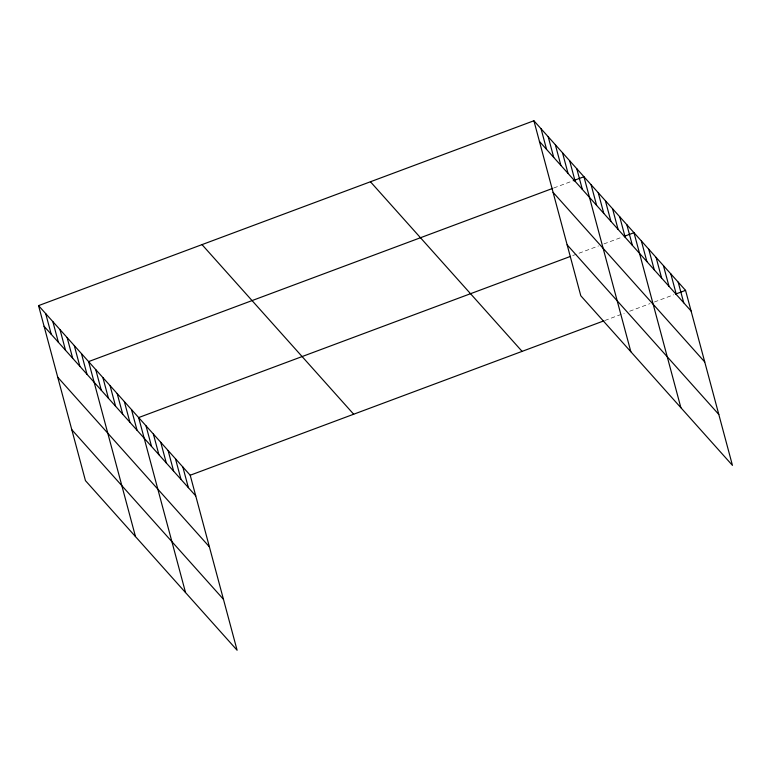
<?xml version="1.0" encoding="UTF-8"?>
<svg xmlns="http://www.w3.org/2000/svg" width="771" height="771" viewBox="0 0 771 771"><rect width="100%" height="100%" fill="white"/><g stroke="black" fill="none" stroke-linecap="round" stroke-linejoin="round"><path stroke-width="0.58" stroke-dasharray="3.85 2.89" d="M553.829 187.97L572.111 181.146M572.689 255.577L598.508 245.949M603.876 243.935L622.158 237.111M604.898 320.476L624.259 313.248M629.637 311.243L650.069 303.61M654.367 302.01L673.729 294.782"/><path stroke-width="1.16" d="M38.55 305.624L190.206 475.235L237.102 650.242L85.446 480.632L38.55 305.624L533.898 120.758L685.554 290.368L732.45 465.376L580.794 295.765L533.898 120.758M552.759 188.365L88.598 361.599L135.494 536.606M573.19 180.742L583.946 176.732L630.842 351.73M570.54 256.377L138.645 417.574L185.541 592.571M624.317 236.311L633.993 232.697L680.889 407.705M190.206 475.235L603.828 320.871M675.878 293.982L685.554 290.368M539.43 141.421L691.095 311.031M553.077 192.355L704.742 361.965M567.138 244.831L718.803 414.441M370.437 181.763L522.092 351.374M202.012 244.619L353.677 414.229M44.082 326.287L195.747 495.898M57.738 377.221L209.394 546.832M71.799 429.698L223.455 599.308M678.191 282.128L683.723 302.791M670.828 273.888L676.36 294.551M663.455 265.658L668.997 286.32M656.092 257.418L661.624 278.08M648.729 249.178L654.261 269.84M641.356 240.938L646.898 261.6M626.842 224.708L632.384 245.371M619.691 216.709L625.233 237.372M612.54 208.71L618.082 229.373M605.389 200.72L610.931 221.383M598.248 192.721L603.78 213.384M591.097 184.722L596.629 205.385M576.795 168.733L582.336 189.396M569.644 160.734L575.185 181.397M562.493 152.735L568.034 173.398M555.342 144.746L560.883 165.408M548.2 136.746L553.732 157.409M541.049 128.747L546.581 149.41M182.843 467.004L188.384 487.667M175.48 458.764L181.012 479.427M168.107 450.524L173.648 471.187M160.744 442.284L166.285 462.947M153.381 434.044L158.913 454.707M146.008 425.804L151.55 446.467M131.494 409.574L137.036 430.237M124.343 401.575L129.885 422.238M117.192 393.576L122.734 414.239M110.051 385.587L115.583 406.25M102.9 377.588L108.432 398.25M95.749 369.588L101.28 390.251M81.447 353.6L86.988 374.263M74.295 345.601L79.837 366.264M67.144 337.611L72.686 358.274M60.003 329.612L65.535 350.275M52.852 321.613L58.384 342.276M45.701 313.624L51.233 334.286"/></g></svg>
